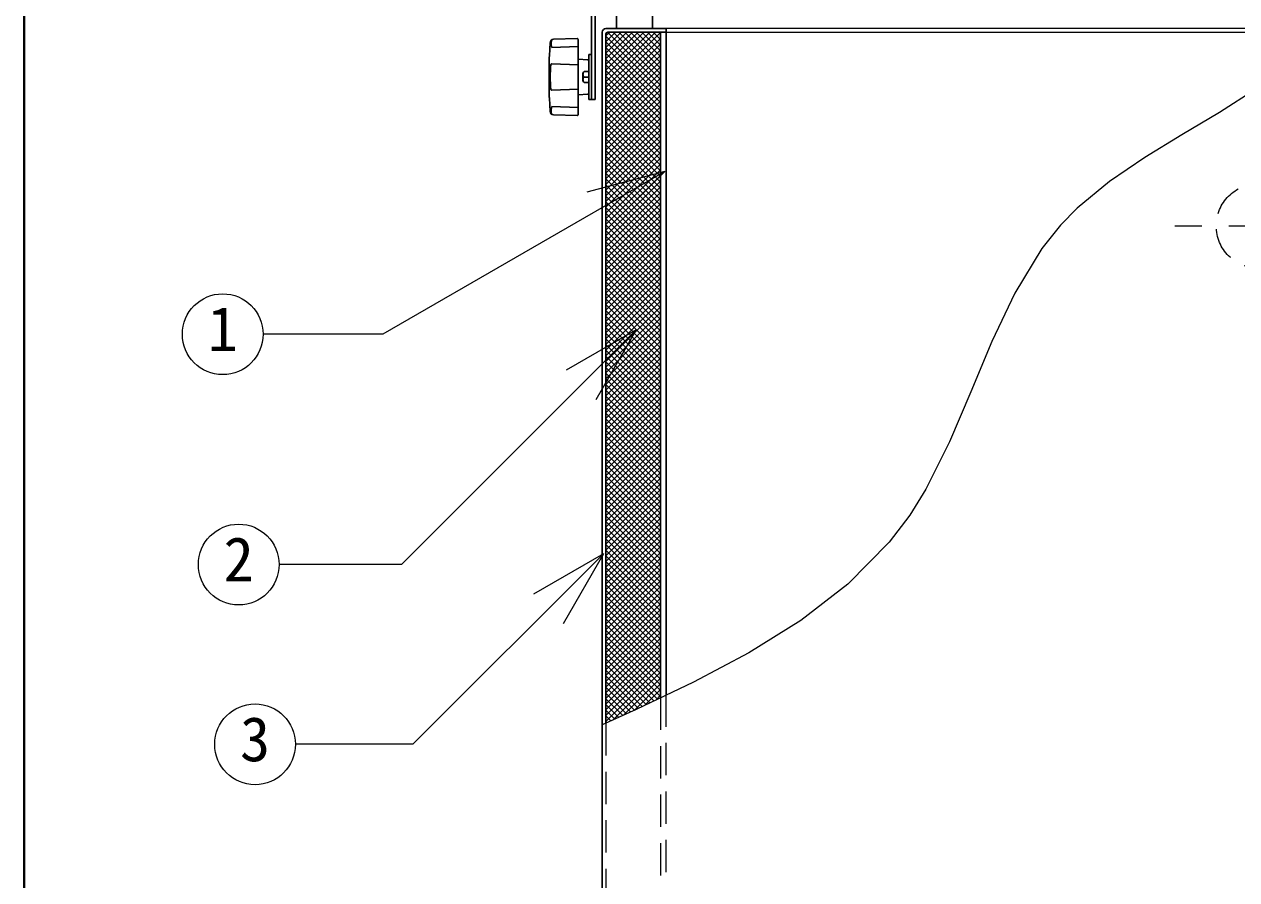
# Model space of a CAD drawing. Units: millimetres at full size, sheet at 1:15; details may follow other scales. Extents: x -3184 to 2891, y -2037 to 2178.
# Drawn here: x -3184 to -2509, y -699 to -223 of the extents above; entities that cross this region are included whole.
import ezdxf
from ezdxf.enums import TextEntityAlignment as Align

# ---------------------------------------------------------------- set-up
doc = ezdxf.new("R2010")
doc.units = ezdxf.units.MM
doc.header["$LTSCALE"] = 15
doc.linetypes.add('CHAIN1', pattern=[8, 5, -1, 1, -1])
doc.linetypes.add('DASHED1', pattern=[1.8, 1.2, -0.6])
doc.layers.add('0-0', color=7, linetype='Continuous', lineweight=18)
doc.styles.add('ＭＳ ゴシック', font='')
doc.styles.get('ＭＳ ゴシック').set_extended_font_data('MS Gothic')

msp = doc.modelspace()

# ---------------------------------------------------------------- linework, layer by layer
at = {"layer": '0-0', "color": 1, "lineweight": 40}
msp.add_line((-3184.2, -2037.13), (-3184.2, 2177.87), dxfattribs=at)
at = {"layer": '0-0', "color": 5, "lineweight": 25}
for p, q in [((-2868.2, -186.63), (-2868.2, -264.63)), ((-2866.2, -187.63), (-2866.2, -264.63)), ((-2854.2, -225.13), (-2854.2, -215.13)), ((-2834.2, -225.13), (-2834.2, -215.13)), ((-2862.2, -227.13), (-2862.2, -1432.63)), ((-2826.7, -225.13), (-2860.2, -225.13)), ((-2860.2, -228.13), (-2860.2, -612.17)), ((-2859.2, -227.13), (-2826.7, -227.13)), ((-2829.7, -227.13), (-2829.7, -597.91)), ((-2826.7, -596.48), (-2826.7, -225.13)), ((-2891.69, -240.37), (-2891.3, -232.98)), ((-2875.7, -235.2), (-2890.25, -235.68)), ((-2876.22, -230.67), (-2889.37, -231.09)), ((-2875.7, -273.09), (-2875.7, -231.17)), ((-2891.7, -263.37), (-2891.7, -240.89)), ((-2870.16, -242.59), (-2875.7, -242.13)), ((-2869.7, -239.63), (-2868.2, -239.63)), ((-2869.7, -239.63), (-2869.7, -264.63)), ((-2875.7, -245.28), (-2890.25, -244.79)), ((-2872.95, -249.78), (-2872.95, -254.48)), ((-2872.33, -249.13), (-2869.7, -249.13)), ((-2872.33, -252.13), (-2869.7, -252.13)), ((-2872.33, -255.13), (-2869.7, -255.13)), ((-2875.7, -258.98), (-2890.25, -259.47)), ((-2870.16, -261.67), (-2875.7, -262.13)), ((-2891.69, -263.89), (-2891.3, -271.28)), ((-2875.7, -269.06), (-2890.25, -268.58)), ((-2869.7, -264.63), (-2868.2, -264.63)), ((-2868.2, -264.63), (-2866.2, -264.63)), ((-2876.22, -273.59), (-2889.37, -273.17))]:
    msp.add_line(p, q, dxfattribs=at)
at = {"layer": '0-0', "color": 4, "lineweight": 9}
for p, q in [((-2860.2, -254.71), (-2832.62, -227.13)), ((-2860.2, -251.53), (-2835.8, -227.13)), ((-2860.2, -248.35), (-2838.98, -227.13)), ((-2860.2, -245.17), (-2842.16, -227.13)), ((-2860.2, -241.99), (-2845.35, -227.13)), ((-2860.2, -238.8), (-2848.53, -227.13)), ((-2860.2, -235.62), (-2851.71, -227.13)), ((-2860.2, -232.44), (-2854.89, -227.13)), ((-2860.2, -229.26), (-2858.07, -227.13)), ((-2860.2, -257.9), (-2829.7, -227.4)), ((-2860.2, -229.38), (-2829.7, -259.88)), ((-2859.26, -227.13), (-2829.7, -256.69)), ((-2856.08, -227.13), (-2829.7, -253.51)), ((-2852.9, -227.13), (-2829.7, -250.33)), ((-2849.72, -227.13), (-2829.7, -247.15)), ((-2846.54, -227.13), (-2829.7, -243.97)), ((-2843.36, -227.13), (-2829.7, -240.78)), ((-2840.17, -227.13), (-2829.7, -237.6)), ((-2836.99, -227.13), (-2829.7, -234.42)), ((-2833.81, -227.13), (-2829.7, -231.24)), ((-2830.63, -227.13), (-2829.7, -228.06)), ((-2457.96, -225.13), (-2826.7, -225.13)), ((-2826.7, -227.13), (-2460.09, -227.13)), ((-2860.2, -261.08), (-2829.7, -230.58)), ((-2860.2, -232.56), (-2829.7, -263.06)), ((-2860.2, -264.26), (-2829.7, -233.76)), ((-2860.2, -235.74), (-2829.7, -266.24)), ((-2860.2, -267.44), (-2829.7, -236.94)), ((-2860.2, -238.92), (-2829.7, -269.42)), ((-2860.2, -270.62), (-2829.7, -240.12)), ((-2860.2, -242.1), (-2829.7, -272.6)), ((-2860.2, -273.81), (-2829.7, -243.31)), ((-2860.2, -245.29), (-2829.7, -275.79)), ((-2860.2, -276.99), (-2829.7, -246.49)), ((-2860.2, -248.47), (-2829.7, -278.97)), ((-2860.2, -280.17), (-2829.7, -249.67)), ((-2860.2, -251.65), (-2829.7, -282.15)), ((-2860.2, -283.35), (-2829.7, -252.85)), ((-2860.2, -254.83), (-2829.7, -285.33)), ((-2860.2, -286.53), (-2829.7, -256.03)), ((-2860.2, -258.01), (-2829.7, -288.51)), ((-2860.2, -289.72), (-2829.7, -259.22)), ((-2860.2, -261.2), (-2829.7, -291.7)), ((-2860.2, -292.9), (-2829.7, -262.4)), ((-2860.2, -264.38), (-2829.7, -294.88)), ((-2860.2, -296.08), (-2829.7, -265.58)), ((-2860.2, -267.56), (-2829.7, -298.06)), ((-2860.2, -299.26), (-2829.7, -268.76)), ((-2860.2, -270.74), (-2829.7, -301.24)), ((-2860.2, -302.44), (-2829.7, -271.94)), ((-2860.2, -273.92), (-2829.7, -304.42)), ((-2860.2, -305.63), (-2829.7, -275.13)), ((-2860.2, -277.11), (-2829.7, -307.61)), ((-2860.2, -308.81), (-2829.7, -278.31)), ((-2860.2, -280.29), (-2829.7, -310.79)), ((-2860.2, -311.99), (-2829.7, -281.49)), ((-2860.2, -283.47), (-2829.7, -313.97)), ((-2860.2, -315.17), (-2829.7, -284.67)), ((-2860.2, -286.65), (-2829.7, -317.15)), ((-2860.2, -318.35), (-2829.7, -287.85)), ((-2860.2, -289.83), (-2829.7, -320.33)), ((-2860.2, -321.54), (-2829.7, -291.04)), ((-2860.2, -293.02), (-2829.7, -323.52)), ((-2860.2, -324.72), (-2829.7, -294.22)), ((-2860.2, -296.2), (-2829.7, -326.7)), ((-2860.2, -327.9), (-2829.7, -297.4)), ((-2860.2, -299.38), (-2829.7, -329.88)), ((-2860.2, -331.08), (-2829.7, -300.58)), ((-2860.2, -302.56), (-2829.7, -333.06)), ((-2860.2, -334.26), (-2829.7, -303.76)), ((-2860.2, -305.74), (-2829.7, -336.24)), ((-2860.2, -337.45), (-2829.7, -306.95)), ((-2860.2, -308.93), (-2829.7, -339.43)), ((-2860.2, -340.63), (-2829.7, -310.13)), ((-2860.2, -312.11), (-2829.7, -342.61)), ((-2860.2, -343.81), (-2829.7, -313.31)), ((-2860.2, -315.29), (-2829.7, -345.79)), ((-2860.2, -346.99), (-2829.7, -316.49)), ((-2860.2, -318.47), (-2829.7, -348.97)), ((-2860.2, -350.17), (-2829.7, -319.67)), ((-2860.2, -321.65), (-2829.7, -352.15)), ((-2860.2, -353.36), (-2829.7, -322.86)), ((-2860.2, -324.84), (-2829.7, -355.34)), ((-2860.2, -356.54), (-2829.7, -326.04)), ((-2860.2, -328.02), (-2829.7, -358.52)), ((-2860.2, -359.72), (-2829.7, -329.22)), ((-2860.2, -331.2), (-2829.7, -361.7)), ((-2860.2, -362.9), (-2829.7, -332.4)), ((-2860.2, -334.38), (-2829.7, -364.88)), ((-2860.2, -366.08), (-2829.7, -335.58)), ((-2860.2, -337.56), (-2829.7, -368.06)), ((-2860.2, -369.27), (-2829.7, -338.77)), ((-2860.2, -340.75), (-2829.7, -371.25)), ((-2860.2, -372.45), (-2829.7, -341.95)), ((-2860.2, -343.93), (-2829.7, -374.43)), ((-2860.2, -375.63), (-2829.7, -345.13)), ((-2860.2, -347.11), (-2829.7, -377.61)), ((-2860.2, -378.81), (-2829.7, -348.31)), ((-2860.2, -350.29), (-2829.7, -380.79)), ((-2860.2, -381.99), (-2829.7, -351.49)), ((-2860.2, -353.47), (-2829.7, -383.97)), ((-2860.2, -385.18), (-2829.7, -354.68)), ((-2860.2, -356.66), (-2829.7, -387.16)), ((-2860.2, -388.36), (-2829.7, -357.86)), ((-2860.2, -359.84), (-2829.7, -390.34)), ((-2860.2, -391.54), (-2829.7, -361.04)), ((-2860.2, -363.02), (-2829.7, -393.52)), ((-2860.2, -394.72), (-2829.7, -364.22)), ((-2860.2, -366.2), (-2829.7, -396.7)), ((-2860.2, -397.9), (-2829.7, -367.4)), ((-2860.2, -369.38), (-2829.7, -399.88)), ((-2860.2, -401.09), (-2829.7, -370.59)), ((-2860.2, -372.57), (-2829.7, -403.07)), ((-2860.2, -404.27), (-2829.7, -373.77)), ((-2860.2, -375.75), (-2829.7, -406.25)), ((-2860.2, -407.45), (-2829.7, -376.95)), ((-2860.2, -378.93), (-2829.7, -409.43)), ((-2860.2, -410.63), (-2829.7, -380.13)), ((-2860.2, -382.11), (-2829.7, -412.61)), ((-2860.2, -413.81), (-2829.7, -383.31)), ((-2860.2, -385.29), (-2829.7, -415.79)), ((-2860.2, -416.99), (-2829.7, -386.49)), ((-2860.2, -388.48), (-2829.7, -418.98)), ((-2860.2, -420.18), (-2829.7, -389.68)), ((-2860.2, -391.66), (-2829.7, -422.16)), ((-2860.2, -423.36), (-2829.7, -392.86)), ((-2860.2, -394.84), (-2829.7, -425.34)), ((-2860.2, -426.54), (-2829.7, -396.04)), ((-2860.2, -398.02), (-2829.7, -428.52)), ((-2860.2, -429.72), (-2829.7, -399.22)), ((-2860.2, -401.2), (-2829.7, -431.7)), ((-2860.2, -432.9), (-2829.7, -402.4)), ((-2860.2, -404.39), (-2829.7, -434.89)), ((-2860.2, -436.09), (-2829.7, -405.59)), ((-2860.2, -407.57), (-2829.7, -438.07)), ((-2860.2, -439.27), (-2829.7, -408.77)), ((-2860.2, -410.75), (-2829.7, -441.25)), ((-2860.2, -442.45), (-2829.7, -411.95)), ((-2860.2, -413.93), (-2829.7, -444.43)), ((-2860.2, -445.63), (-2829.7, -415.13)), ((-2860.2, -417.11), (-2829.7, -447.61)), ((-2860.2, -448.81), (-2829.7, -418.31)), ((-2860.2, -420.3), (-2829.7, -450.8)), ((-2860.2, -452), (-2829.7, -421.5)), ((-2860.2, -423.48), (-2829.7, -453.98)), ((-2860.2, -455.18), (-2829.7, -424.68)), ((-2860.2, -426.66), (-2829.7, -457.16)), ((-2860.2, -458.36), (-2829.7, -427.86)), ((-2860.2, -429.84), (-2829.7, -460.34)), ((-2860.2, -461.54), (-2829.7, -431.04)), ((-2860.2, -433.02), (-2829.7, -463.52)), ((-2860.2, -464.72), (-2829.7, -434.22)), ((-2860.2, -436.2), (-2829.7, -466.7)), ((-2860.2, -467.91), (-2829.7, -437.41)), ((-2860.2, -439.39), (-2829.7, -469.89)), ((-2860.2, -471.09), (-2829.7, -440.59)), ((-2860.2, -442.57), (-2829.7, -473.07)), ((-2860.2, -474.27), (-2829.7, -443.77)), ((-2860.2, -445.75), (-2829.7, -476.25)), ((-2860.2, -477.45), (-2829.7, -446.95)), ((-2860.2, -448.93), (-2829.7, -479.43)), ((-2860.2, -480.63), (-2829.7, -450.13)), ((-2860.2, -452.11), (-2829.7, -482.61)), ((-2860.2, -483.82), (-2829.7, -453.32)), ((-2860.2, -455.3), (-2829.7, -485.8)), ((-2860.2, -487), (-2829.7, -456.5)), ((-2860.2, -458.48), (-2829.7, -488.98)), ((-2860.2, -490.18), (-2829.7, -459.68)), ((-2860.2, -461.66), (-2829.7, -492.16)), ((-2860.2, -493.36), (-2829.7, -462.86)), ((-2860.2, -464.84), (-2829.7, -495.34)), ((-2860.2, -496.54), (-2829.7, -466.04)), ((-2860.2, -468.02), (-2829.7, -498.52)), ((-2860.2, -499.73), (-2829.7, -469.23)), ((-2860.2, -471.21), (-2829.7, -501.71)), ((-2860.2, -502.91), (-2829.7, -472.41)), ((-2860.2, -474.39), (-2829.7, -504.89)), ((-2860.2, -506.09), (-2829.7, -475.59)), ((-2860.2, -477.57), (-2829.7, -508.07)), ((-2860.2, -509.27), (-2829.7, -478.77)), ((-2860.2, -480.75), (-2829.7, -511.25)), ((-2860.2, -512.45), (-2829.7, -481.95)), ((-2860.2, -483.93), (-2829.7, -514.43)), ((-2860.2, -515.64), (-2829.7, -485.14)), ((-2860.2, -487.12), (-2829.7, -517.62)), ((-2860.2, -518.82), (-2829.7, -488.32)), ((-2860.2, -490.3), (-2829.7, -520.8)), ((-2860.2, -522), (-2829.7, -491.5)), ((-2860.2, -493.48), (-2829.7, -523.98)), ((-2860.2, -525.18), (-2829.7, -494.68)), ((-2860.2, -496.66), (-2829.7, -527.16)), ((-2860.2, -528.36), (-2829.7, -497.86)), ((-2860.2, -499.84), (-2829.7, -530.34)), ((-2860.2, -531.55), (-2829.7, -501.05)), ((-2860.2, -503.03), (-2829.7, -533.53)), ((-2860.2, -534.73), (-2829.7, -504.23)), ((-2860.2, -506.21), (-2829.7, -536.71)), ((-2860.2, -537.91), (-2829.7, -507.41)), ((-2860.2, -509.39), (-2829.7, -539.89)), ((-2860.2, -541.09), (-2829.7, -510.59)), ((-2860.2, -512.57), (-2829.7, -543.07)), ((-2860.2, -544.27), (-2829.7, -513.77)), ((-2860.2, -515.75), (-2829.7, -546.25)), ((-2860.2, -547.46), (-2829.7, -516.96)), ((-2860.2, -518.94), (-2829.7, -549.44)), ((-2860.2, -550.64), (-2829.7, -520.14)), ((-2860.2, -522.12), (-2829.7, -552.62)), ((-2860.2, -553.82), (-2829.7, -523.32)), ((-2860.2, -525.3), (-2829.7, -555.8)), ((-2860.2, -557), (-2829.7, -526.5)), ((-2860.2, -528.48), (-2829.7, -558.98)), ((-2860.2, -560.18), (-2829.7, -529.68)), ((-2860.2, -531.66), (-2829.7, -562.16)), ((-2860.2, -563.37), (-2829.7, -532.87)), ((-2860.2, -534.85), (-2829.7, -565.35)), ((-2860.2, -566.55), (-2829.7, -536.05)), ((-2860.2, -538.03), (-2829.7, -568.53)), ((-2860.2, -569.73), (-2829.7, -539.23)), ((-2860.2, -541.21), (-2829.7, -571.71)), ((-2860.2, -572.91), (-2829.7, -542.41)), ((-2860.2, -544.39), (-2829.7, -574.89)), ((-2860.2, -576.09), (-2829.7, -545.59)), ((-2860.2, -547.57), (-2829.7, -578.07)), ((-2860.2, -579.28), (-2829.7, -548.78)), ((-2860.2, -550.76), (-2829.7, -581.26)), ((-2860.2, -582.46), (-2829.7, -551.96)), ((-2860.2, -553.94), (-2829.7, -584.44)), ((-2860.2, -585.64), (-2829.7, -555.14)), ((-2860.2, -557.12), (-2829.7, -587.62)), ((-2860.2, -588.82), (-2829.7, -558.32)), ((-2860.2, -560.3), (-2829.7, -590.8)), ((-2860.2, -592), (-2829.7, -561.5)), ((-2860.2, -563.48), (-2829.7, -593.98)), ((-2860.2, -595.19), (-2829.7, -564.69)), ((-2860.2, -566.67), (-2829.7, -597.17)), ((-2860.2, -598.37), (-2829.7, -567.87)), ((-2860.2, -569.85), (-2831.35, -598.7)), ((-2860.2, -601.55), (-2829.7, -571.05)), ((-2860.2, -573.03), (-2833.5, -599.73)), ((-2860.2, -604.73), (-2829.7, -574.23)), ((-2860.2, -576.21), (-2835.66, -600.76)), ((-2860.2, -607.91), (-2829.7, -577.41)), ((-2860.2, -579.39), (-2837.81, -601.78)), ((-2860.2, -611.1), (-2829.7, -580.6)), ((-2860.2, -582.58), (-2839.97, -602.81)), ((-2860.2, -585.76), (-2842.12, -603.84)), ((-2856.3, -610.38), (-2829.7, -583.78)), ((-2850.41, -607.67), (-2829.7, -586.96)), ((-2860.2, -588.94), (-2844.29, -604.86)), ((-2860.2, -592.12), (-2846.47, -605.86)), ((-2844.53, -604.97), (-2829.7, -590.14)), ((-2838.48, -602.1), (-2829.7, -593.32)), ((-2860.2, -595.3), (-2848.65, -606.86)), ((-2860.2, -598.49), (-2850.83, -607.86)), ((-2832.39, -599.2), (-2829.7, -596.51)), ((-2860.2, -601.67), (-2853.01, -608.86)), ((-2860.2, -604.85), (-2855.19, -609.86)), ((-2860.2, -608.03), (-2857.37, -610.87)), ((-2860.2, -611.21), (-2859.55, -611.87))]:
    msp.add_line(p, q, dxfattribs=at)
at = {"layer": '0-0'}
for p, q in [((-2827.39, -304.7), (-2984.47, -395.4)), ((-2827.39, -304.7), (-2870.86, -316.35)), ((-2827.39, -304.7), (-2859.21, -336.52)), ((-2984.47, -395.4), (-3051.12, -395.4)), ((-2843.3, -392.92), (-2974.09, -523.72)), ((-2843.3, -392.92), (-2882.27, -415.42)), ((-2843.3, -392.92), (-2865.8, -431.89)), ((-2861.54, -517.77), (-2900.51, -540.27)), ((-2861.54, -517.77), (-2884.04, -556.74)), ((-2974.09, -523.72), (-3042.22, -523.72))]:
    msp.add_line(p, q, dxfattribs=at)
at = {"layer": '0-0', "color": 4, "linetype": 'CHAIN1', "lineweight": 9}
msp.add_line((-2438.2, -335.13), (-2555.2, -335.13), dxfattribs=at)
at = {"layer": '0-0', "linetype": 'DASHED1'}
for p, q in [((-2829.7, -597.91), (-2829.7, -1400.13)), ((-2826.7, -1397.13), (-2826.7, -596.48)), ((-2860.2, -612.17), (-2860.2, -1431.63))]:
    msp.add_line(p, q, dxfattribs=at)
at = {"layer": '0-0'}
for points in [[(-2498.08, -258.84), (-2518.43, -271.92), (-2539.29, -284.4), (-2559.92, -296.97), (-2579.59, -310.32), (-2597.57, -325.15), (-2606.94, -334.69), (-2617.31, -347.67), (-2632.44, -372.51), (-2645.2, -399.49), (-2656.87, -427.46), (-2668.72, -455.29), (-2682.02, -481.83), (-2690.91, -496.18), (-2702.4, -511.32), (-2725.35, -534.62), (-2751.66, -554.93), (-2780.6, -572.9), (-2811.42, -589.19), (-2843.41, -604.45), (-2862.2, -613.09)], [(-2861.54, -517.77), (-2967.65, -623.88), (-3033.11, -623.88)]]:
    msp.add_lwpolyline(points, dxfattribs=at)
at = {"layer": '0-0', "color": 4, "linetype": 'DASHED1', "lineweight": 9}
msp.add_circle((-2496.7, -335.13), 23.5, dxfattribs=at)
at = {"layer": '0-0'}
for centre in [(-3073.62, -395.4), (-3064.72, -523.72), (-3055.61, -623.88)]:
    msp.add_circle(centre, 22.5, dxfattribs=at)
at = {"layer": '0-0', "color": 5, "lineweight": 25}
for centre, radius, start, end in [((-2860.2, -227.13), 2, 90, 180), ((-2859.2, -228.13), 1, 90, 180), ((-2889.3, -233.09), 2, 91.84585, 176.98087), ((-2888.63, -232.63), 2.07, 141.26695, 176.97243), ((-2880.74, -232.71), 9.96, 178.90936, 197.37998), ((-2876.2, -231.17), 0.5, 0, 91.84585), ((-2881.7, -240.89), 10, 176.98087, 180), ((-2870.2, -243.09), 0.5, 0, 85.23636), ((-2836.87, -252.13), 54.34, 172.70127, 187.29873), ((-2890.27, -245.29), 0.5, 88.09085, 172.70127), ((-2870.85, -250.63), 2.11, 134.62454, 225.37546), ((-2871.39, -250.66), 1.79, 121.62812, 150.75937), ((-2870.85, -253.63), 2.11, 134.62454, 225.37546), ((-2871.39, -253.6), 1.79, 209.24063, 238.37188), ((-2881.7, -263.37), 10, 180, 183.01913), ((-2890.27, -258.97), 0.5, 187.29873, 271.90915), ((-2870.2, -261.17), 0.5, 274.76364, 0), ((-2880.74, -271.55), 9.96, 162.62002, 181.09064), ((-2889.3, -271.17), 2, 183.01913, 268.15415), ((-2888.63, -271.63), 2.07, 183.02757, 218.73305), ((-2876.2, -273.09), 0.5, 268.15415, 0)]:
    msp.add_arc(centre, radius, start, end, dxfattribs=at)

# ---------------------------------------------------------------- texts
at = {"layer": '0-0', "style": 'ＭＳ ゴシック'}
for s, p in [('1', (-3082.06, -412.27)), ('2', (-3073.16, -540.59)), ('3', (-3064.05, -640.75))]:
    msp.add_text(s, height=24.74, dxfattribs=at).set_placement(p, align=Align.BOTTOM_LEFT)

doc.saveas('drawing.dxf')
